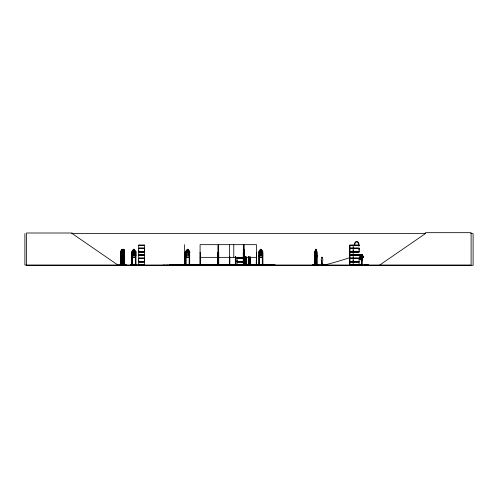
<?xml version="1.0" encoding="UTF-8"?>
<svg xmlns="http://www.w3.org/2000/svg" width="498" height="498" viewBox="0 0 498 498"><rect width="100%" height="100%" fill="white"/><g stroke="black" fill="none" stroke-linecap="round" stroke-linejoin="round"><path stroke-width="0.75" d="M138.693 261.537L138.693 258.618L144.632 258.618L144.625 261.537L138.693 261.537L138.699 260.081M138.693 251.552L138.693 248.639L144.632 248.639L144.625 251.552L138.693 251.552L138.699 250.096M144.625 260.081L144.625 258.618M144.625 250.096L144.625 248.639M242.875 261.537L237.042 261.537L237.048 260.081M353.076 261.537L349.808 261.537L349.814 258.618L353.076 258.618M353.076 251.552L349.808 251.552L349.814 248.639L353.076 248.639M359.102 260.081L359.095 261.537L353.194 261.537L353.2 260.081M353.194 251.552L353.194 248.639L359.102 248.639L359.095 251.552L353.194 251.552L353.2 250.096M359.095 250.096L359.095 248.639M182.125 264.824L190.952 264.824M362.139 257.435L362.183 258.842A1.058 0.685 -90 0 1 362.376 260.504L362.183 264.581L361.498 264.581L361.355 260.504A1.058 0.685 -90 0 1 361.498 258.842L361.56 257.559M322.467 264.581L322.642 260.504A1.058 0.859 -90 0 0 322.467 258.842L322.25 257.236M361.318 264.071L361.816 263.959M361.448 264.183L361.753 263.946L361.255 263.884L361.255 264.812M321.658 257.559L321.608 258.842A1.058 0.859 -90 0 0 321.428 260.504L321.608 264.581L322.505 264.581M321.627 263.977L322.088 264.071L321.627 264.158M321.839 264.002L321.633 264.108M321.857 264.065L321.515 263.884L321.571 264.924M138.674 265.054L138.699 262.122L144.632 262.122L144.632 264.936L138.649 264.955M121.599 250.868L120.995 250.868L120.734 251.422L120.983 257.161L124.376 257.161L124.525 255.605M124.376 257.161L124.593 251.415L123.909 250.868M124.438 264.948L124.494 258.705L121.089 258.705M124.674 259.259L124.45 265.004L124.376 252.374L124.332 265.061M316.635 257.161L316.909 255.611M316.89 255.605L316.678 257.161L315.047 257.161L314.842 251.422L315.564 250.868M227.966 264.818L231.028 265.054M123.236 255.611L122.956 257.161L123.037 251.434L123.436 253.221L123.018 255.082L123.572 253.563L124.033 255.113L123.703 253.227L124.108 251.434L123.336 251.44L123.336 254.354L123.934 254.354L123.952 251.403L123.566 252.866L122.9 250.868L122.116 253.227L122.657 255.082L121.948 253.563L121.282 255.107L121.773 253.221L121.251 251.49L121.624 250.917M312.669 265.054L319.156 265.029M312.763 265.023L319.131 265.061M123.28 263.442L123.006 264.948L122.794 263.442L122.975 265.004L122.938 263.573M242.458 265.023L242.514 264.6M243.628 265.054L243.634 264.6M243.759 264.998L243.684 244.661L218.298 244.661L218.267 265.061L218.161 252.374L217.738 252.374L217.819 265.061M361.448 264.008L361.629 264.008M118.58 264.824L126.654 264.824M122.508 265.054L122.464 264.6M122.62 265.023L122.664 264.6M124.376 262.191L124.052 263.442L123.311 263.448L123.025 265.004L123.025 263.573M233.543 264.824L246.51 265.061L233.543 264.998M237.06 265.036L237.048 262.122L242.875 262.122M262.272 257.161L262.726 255.611L262.303 257.161L259.34 257.161L258.985 255.611M135.805 255.605L135.363 257.111L132.3 257.111M198.416 265.023L201.771 264.805M186.165 257.161L185.717 255.611L186.159 257.161L189.34 257.161L189.8 251.415L189.296 250.868L188.418 250.868M189.333 257.161L189.8 255.611M122.801 254.354L122.39 255.605L121.624 255.605L121.213 251.44L121.935 252.866L122.633 251.434M264.233 264.824L257.516 264.824L260.386 264.805M257.51 265.023L260.373 265.023M321.621 257.559L322.187 257.186M353.605 265.029L360.347 264.824L349.801 264.942M243.267 265.029L243.254 252.374L243.684 252.374M245.757 265.054L245.763 256.85L245.657 265.061M245.944 265.023L246.043 264.6M132.935 265.029L130.445 265.029M184.372 265.023L184.422 244.661M122.695 251.446L122.888 250.917L123.168 259.091M238.99 265.029L239.003 264.6M244.611 265.054L244.537 264.6M217.975 265.054L218.043 244.661L200.09 244.661L200.09 265.061M120.777 251.422L121.039 250.868M120.896 263.442L121.12 265.023L121.132 258.705M244.331 253.787L243.665 255.02L244.188 255.026M123.124 259.277L123.448 257.198L123.398 258.755M360.813 265.048L360.901 264.37L361.648 264.37L361.648 264.812M361.648 265.048L361.847 264.37L362.594 264.37L362.594 264.924M358.871 246.267L359.488 245.346L359.089 245.346A3.996 2.384 -90 0 0 356.705 241.343A3.996 2.384 -90 0 0 354.321 245.346M259.402 250.917L259.028 251.446L259.116 265.061L259.134 264.6M131.889 265.061L131.883 251.422L132.306 250.868L133.215 250.868M131.883 251.422L132.325 250.917M185.766 265.061L185.742 251.422L186.146 250.868L187.092 250.868M185.742 251.422L186.171 250.868M327.454 265.061L320.98 265.061L321.067 264.37L321.671 264.37L321.671 264.812M322.25 265.048L322.355 264.37M326.078 264.924L326.414 265.061L326.078 264.812M327.217 265.054L323.756 264.924M317.045 265.029L317.039 252.374L316.703 252.374L316.678 265.061M133.259 250.917L132.593 251.44L132.593 254.354L133.259 255.605L134.504 255.605L135.163 254.354L135.163 251.44L134.504 250.917M188.4 249.355L187.111 249.355L187.136 250.917L186.464 251.44L186.464 254.354L187.136 255.605L188.4 255.605L189.078 254.354L189.078 251.44L188.4 250.917L188.418 249.305M379.688 265.061L425.404 233.599L425.404 232.672L471.114 232.672L471.114 265.061L24.9 265.061L24.9 233.599M361.673 257.236L362.065 257.236M358.722 255.001L359.674 254.466L362.146 254.466L362.469 256.022M358.753 255.038L359.68 254.515M240.727 265.029L240.627 264.6M361.753 257.186L362.133 257.323M71.637 233.599L425.641 233.599M470.766 233.599L473.1 233.599L473.1 265.328L26.506 265.328L26.506 233.002L72.222 233.002L72.222 233.599L117.933 265.061M138.687 245.122L144.632 245.122M349.801 245.122L359.108 245.122M349.801 245.234L359.108 245.24M138.699 245.414L144.625 245.414M353.076 245.414L349.814 245.414L349.814 248.054L353.076 248.054M353.2 245.414L359.095 245.414M359.102 248.054L353.194 248.054L353.194 245.24M138.649 248.253L144.669 248.253M349.764 248.253L359.139 248.253M138.649 248.434L144.669 248.434M349.764 248.434L359.139 248.434M122.801 259.091L122.415 249.305L121.549 249.305L121.549 250.868M123.267 249.305L123.958 249.305L123.958 250.868M132.325 257.111L131.858 255.611L132.294 257.161L135.419 257.161L135.879 255.611L135.879 251.415L135.381 250.868L134.516 250.868L134.547 249.305L133.184 249.305L133.234 250.917M188.443 249.305L187.067 249.305L187.111 250.917M244.219 249.305L244.238 250.868L243.223 250.868M121.58 249.355L122.39 249.355M123.292 249.355L123.934 249.355M133.234 249.355L134.504 249.355M260.242 249.355L261.438 249.355M315.539 249.355L316.211 249.355M315.651 249.616L316.056 249.616L316.056 250.139L315.651 250.139M122.371 250.868L123.317 250.868M260.236 250.868L259.352 250.868L258.954 251.422L258.923 265.061M261.45 250.868L262.29 250.868L262.726 251.415L262.726 265.061M316.186 250.868L316.672 250.868M121.008 250.917L124.363 250.917M132.3 250.917L135.388 250.917L135.805 251.44M186.165 250.917L189.302 250.917M243.248 250.917L244.288 250.917L243.559 251.44L243.559 254.354L244.288 255.605M259.371 250.917L262.272 250.917M315.066 250.917L316.666 250.917M124.55 251.415L124.525 265.061M135.848 251.415L135.805 265.061L135.717 252.374M262.695 251.415L262.259 250.868M314.842 251.422L314.873 265.061M316.628 250.868L316.909 251.415M138.649 251.758L144.669 251.758M349.764 251.758L359.139 251.758M138.649 251.938L144.669 251.938M349.764 251.938L359.139 251.938M353.076 254.876L349.814 254.876L349.808 252.144L353.076 252.144M359.102 252.144L353.194 252.144L353.194 254.951L359.095 254.876L353.188 254.957M122.801 252.374L123.168 252.374M124.201 252.374L124.525 252.374M135.805 252.374L135.35 252.374L135.313 265.061M184.422 252.374L184.584 265.061M189.719 252.374L189.265 252.374L189.221 265.061M200.09 252.374L200.513 252.374L200.551 265.061M218.298 252.374L218.728 252.374L218.728 265.061M243.79 252.374L244.088 265.061M256.482 252.374L256.24 265.061M258.966 252.374L259.408 252.374L259.346 265.061M314.873 252.374L315.078 265.061M185.742 252.897L189.806 252.897M358.566 254.391L361.025 254.391L361.025 254.82L358.566 254.82M144.632 254.957L138.637 255.032L144.632 255.107M349.801 254.951L353.076 254.951M362.432 255.013L362.146 259.147L359.637 259.147L358.722 258.667L359.68 259.097M349.801 255.107L353.076 255.076M353.188 255.076L359.108 255.076M349.801 255.206L353.076 255.206M359.108 255.225L353.188 255.206L353.2 258.032L359.102 258.032M138.699 255.393L144.625 255.393M353.076 255.393L349.814 255.393L349.814 258.032L353.076 258.032M353.2 255.393L359.095 255.393M120.734 255.611L121.026 257.161M314.885 255.611L315.097 257.161M121.008 257.111L124.363 257.111M186.165 257.111L189.302 257.111M243.248 257.111L244.593 257.111M259.371 257.111L262.272 257.111M315.066 257.111L316.666 257.111M243.211 257.161L244.605 257.161M200.09 257.354L218.043 257.354M218.298 257.354L243.684 257.354M243.79 257.354L256.482 257.354M363.359 257.534L362.401 257.534L362.096 258.313L360.378 258.313L359.637 257.534L359.637 256.078L360.378 255.293L362.096 255.293L362.401 256.078L363.391 256.022L363.391 257.584L362.432 257.584L362.102 259.147L358.566 259.047M361.498 257.696L361.498 258.842A1.058 0.685 -90 0 0 361.411 260.504L361.548 264.581M237.042 258.032L242.875 258.032M138.649 258.238L144.669 258.238M236.998 258.238L242.918 258.238M349.764 258.238L359.139 258.238M138.649 258.418L144.669 258.418M236.998 258.418L242.918 258.418M349.764 258.418L359.139 258.418M242.875 258.618L237.042 258.618L237.042 261.537M362.183 258.842L362.233 258.842A1.058 0.685 -90 0 1 362.326 260.504L362.376 260.504M120.821 259.265L120.865 263.448M123.018 258.705L123.323 259.277L124.052 259.277L124.052 262.191L123.448 262.191L123.448 259.277M321.428 260.504L321.646 264.581M138.649 261.736L144.669 261.736M236.998 261.736L242.918 261.736M349.764 261.736L359.139 261.736M138.649 261.917L144.669 261.917M236.998 261.917L242.918 261.917M349.764 261.917L359.139 261.917M349.808 264.936L349.808 262.122L353.076 262.122M120.535 264.6L120.983 264.6M123.205 264.6L122.757 264.6L122.813 265.061L122.801 263.573M124.568 264.6L124.183 265.061M132.238 264.6L131.702 264.6L131.702 265.061L131.746 252.374L132.2 252.374L132.151 265.061M135.307 264.6L135.848 264.6M314.836 264.6L315.246 264.6M316.666 264.6L317.077 264.6M134.56 265.061L137.075 264.824L130.482 264.805L132.96 264.824M216.462 264.799L219.83 264.998M251.017 265.023L233.562 265.061M324.304 264.724L325.007 264.724M364.916 264.724L365.619 264.724M138.699 264.855L144.625 264.855M312.769 264.824L319.143 264.824M360.347 264.824L349.814 264.855L349.814 262.122M134.616 265.029L137.081 265.023M256.538 265.023L256.482 244.661L243.79 244.661L243.877 265.061M360.894 264.924L368.539 265.054M243.945 250.868L244.481 251.415M122.464 256.85L122.452 258.755L122.913 259.277L122.496 263.442L121.724 263.442L121.307 262.191L121.699 257.142M244.194 251.49L243.709 251.49L244.344 252.679M124.027 257.142L124.376 259.277M123.934 250.917L124.257 251.44L123.934 255.605L123.336 255.605L123.018 254.354M362.108 254.466L362.444 255.038M123.062 258.705L123.355 263.448L123.311 259.259M124.444 258.705L124.699 259.277M314.948 265.036L315.022 256.85M122.745 256.128L122.875 257.161M368.483 264.924L364.418 264.924M362.513 264.37L362.513 264.812L360.982 264.812L360.982 264.37M361.629 263.884L361.567 264.924M361.025 259.047L361.025 258.618L353.194 258.618L353.194 261.537M360.894 254.391L360.894 254.82M360.894 258.618L360.894 259.047M359.058 265.061L359.102 262.122L353.194 262.122L353.194 264.936M349.814 252.144L349.814 254.876M349.808 245.24L349.808 248.054M349.808 248.639L349.808 251.552M349.808 255.225L349.808 258.032M349.808 258.618L349.808 261.537M322.86 264.924L322.86 264.37L322.256 264.37L322.256 264.812M322.76 264.37L322.76 264.812L321.166 264.812L321.166 264.37M321.951 263.884L321.907 264.812M316.865 251.415L316.828 265.061M316.211 250.917L316.236 249.305L315.514 249.305L315.197 254.354L315.539 255.605L316.168 255.605L316.504 254.354L316.186 249.305M315.583 249.355L315.583 250.917M315.209 256.103L315.228 265.061M274.977 265.061L274.977 264.668L169.127 264.668L169.127 265.061M274.049 264.668L274.049 265.061M262.826 265.061L262.788 252.374L262.34 252.374L262.303 265.061M262.658 251.44L262.658 255.605M262.633 264.6L262.614 265.061M262.514 264.6L262.496 265.061M262.44 252.374L262.402 265.061M261.438 250.917L261.481 249.305L260.205 249.305L260.242 250.917L259.62 251.44L259.62 254.354L260.242 255.605L261.406 255.605L262.029 254.354L262.029 251.44L261.406 250.917L261.406 249.355M260.273 249.355L260.273 250.917M259.446 264.6L259.446 265.061M259.309 252.374L259.24 265.061M250.133 256.85L250.133 265.061M250.077 256.85L250.027 265.061M249.791 264.6L249.791 265.061M248.776 256.85L248.757 265.061M248.689 256.85L248.689 265.061M248.633 264.6L248.62 265.061M248.477 264.6L248.465 265.061M248.409 256.85L248.365 265.061M248.321 256.85L248.278 265.061M246.161 256.85L246.211 265.061M246.105 256.85L246.155 265.061M245.178 256.85L245.134 265.061M245.091 256.85L245.035 265.061M244.811 256.85L244.86 265.061M244.723 256.85L244.723 265.061L244.686 264.6M244.431 256.85L244.462 265.061M244.369 264.6L244.375 265.061M244.008 252.374L244.039 265.061L243.927 244.661M243.304 264.6L243.304 265.061M242.364 264.6L242.345 265.061L242.277 264.6M242.134 264.6L242.134 265.061M240.478 264.6L240.509 265.061M240.397 264.6L240.41 265.061L240.285 264.6M240.173 264.6L240.179 265.061M240.117 264.6L240.098 265.061M240.011 264.6L240.011 265.061M239.177 264.6L239.158 265.061M239.034 264.6L239.071 265.061M238.891 264.6L238.872 265.061M238.498 264.6L238.498 265.061L238.455 264.6M238.368 265.061L238.075 264.6M238.063 264.6L238.032 265.061M235.797 264.6L235.797 265.061L235.759 256.85M235.635 256.85L235.666 265.061M235.486 256.85L235.486 265.061M235.454 264.6L235.373 265.061M235.361 256.85L235.33 265.061M233.78 244.661L233.78 257.354M229.783 256.956L229.802 265.061M229.678 256.956L229.696 265.061M229.628 256.956L229.622 265.061M229.516 256.956L229.516 265.061M229.416 244.661L229.416 257.354M218.778 264.6L218.778 265.061M218.08 264.6L218.143 265.061M217.85 252.374L217.85 265.061M217.701 264.6L217.701 265.061M200.433 264.6L200.433 265.061M200.401 252.374L200.339 265.061M200.208 252.374L200.208 265.061L200.109 264.6M189.763 264.6L189.763 265.061M189.638 252.374L189.688 265.061M189.57 264.6L189.582 265.061M189.414 264.6L189.414 265.061M189.352 252.374L189.308 265.061M186.115 264.6L186.115 265.061M186.028 265.061L186.071 252.374L185.617 252.374L185.654 265.061M185.928 264.6L185.916 265.061M185.785 251.446L185.785 255.605M184.995 264.668L184.995 265.061M184.64 264.6L184.64 265.061M184.478 264.668L184.478 265.061M170.055 264.668L170.055 265.061M167.988 265.061L166.027 265.061M164.9 265.061L162.921 265.061M135.649 264.6L135.661 265.061M135.493 264.6L135.506 265.061M135.437 252.374L135.394 265.061M134.516 249.305L134.472 250.917M132.113 252.374L132.045 265.061M124.201 256.85L124.201 258.344M124.07 257.142L124.052 258.755M123.909 249.305L123.89 250.917M123.336 249.355L123.025 259.091M123.317 249.305L123.292 250.917M123.168 263.573L123.162 265.061M122.938 252.374L122.938 259.091M122.62 256.85L122.62 258.344M122.527 257.142L122.496 258.755M122.576 264.6L122.576 265.061M122.371 249.305L122.346 250.917M121.599 249.305L121.58 250.917M121.649 257.142L121.649 258.705M120.97 265.061L120.946 252.374L120.578 252.374L120.578 265.061M120.802 256.85L120.802 258.344M120.802 264.6L120.827 265.061M120.715 252.374L120.715 265.061M349.328 257.821A329.203 144.103 -38.2 0 1 324.97 264.924M354.676 245.346A3.337 1.992 -90 0 1 356.668 242.003A3.337 1.992 -90 0 1 358.66 245.346M359.986 257.771L360.042 258.169L361.1 257.13L362.152 258.107L361.311 256.825L362.152 255.499L361.094 256.489L360.042 255.437L360.901 256.8L359.986 257.771M316.504 255.02L315.919 253.563L315.334 255.082L315.776 253.221L315.383 251.409L316.168 251.44L316.168 254.354L315.539 254.354L315.539 251.422L315.906 252.866L316.479 251.434L316.056 253.227L316.504 255.02M261.96 255.02L261.562 255.069L260.871 253.563C260.466 256.059 258.854 255.094 260.61 253.221L259.825 251.434L261.406 251.44L261.406 254.354L260.242 254.354L260.205 251.446L260.852 252.866C261.263 250.475 262.826 251.453 261.12 253.227L261.96 255.02M135.008 255.02L134.553 255.026L133.85 253.563C133.414 256.053 131.69 255.101 133.564 253.221L132.729 251.434L133.825 252.866C134.261 250.482 135.935 251.44 134.111 253.227L135.008 255.02M122.938 258.705L122.751 259.284L122.981 258.705M144.632 245.228L138.687 245.24L138.699 248.054L144.632 248.054L144.632 245.24M122.253 249.616L121.761 249.616L121.761 250.139L122.253 250.139L122.253 249.616M123.828 249.616L123.442 250.139L123.828 249.616M134.279 249.616L133.483 249.616L133.483 250.139L134.279 250.139L134.279 249.616M188.176 249.616L187.366 249.616L187.366 250.139L188.176 250.139L188.176 249.616M261.201 249.616L260.454 249.616L260.454 250.139L261.201 250.139L261.201 249.616M122.39 251.44L121.624 251.44L121.624 254.354L122.39 254.354L122.39 251.44M134.504 251.44L133.259 251.44L133.259 254.354L134.504 254.354L134.504 251.44M188.4 251.44L187.136 251.44L187.136 254.354L188.4 254.354L188.4 251.44M144.632 252.144L138.693 252.144L138.693 254.951L144.625 254.876L144.632 252.144M144.632 255.213L138.687 255.213L138.699 258.032L144.632 258.032L144.632 255.225M362.096 256.078L360.378 256.078L360.378 257.534L362.096 257.534L362.096 256.078M363.167 256.339L362.861 257.273L363.167 256.339M122.359 257.454L121.861 257.454L121.861 257.976L122.359 257.976L122.359 257.454M123.946 257.454L123.554 257.454L123.554 257.976L123.946 257.976L123.946 257.454M122.496 259.277L121.724 259.277L121.724 262.191L122.496 262.191L122.496 259.277M249.728 265.061L249.728 256.85L249.685 265.061"/></g></svg>
